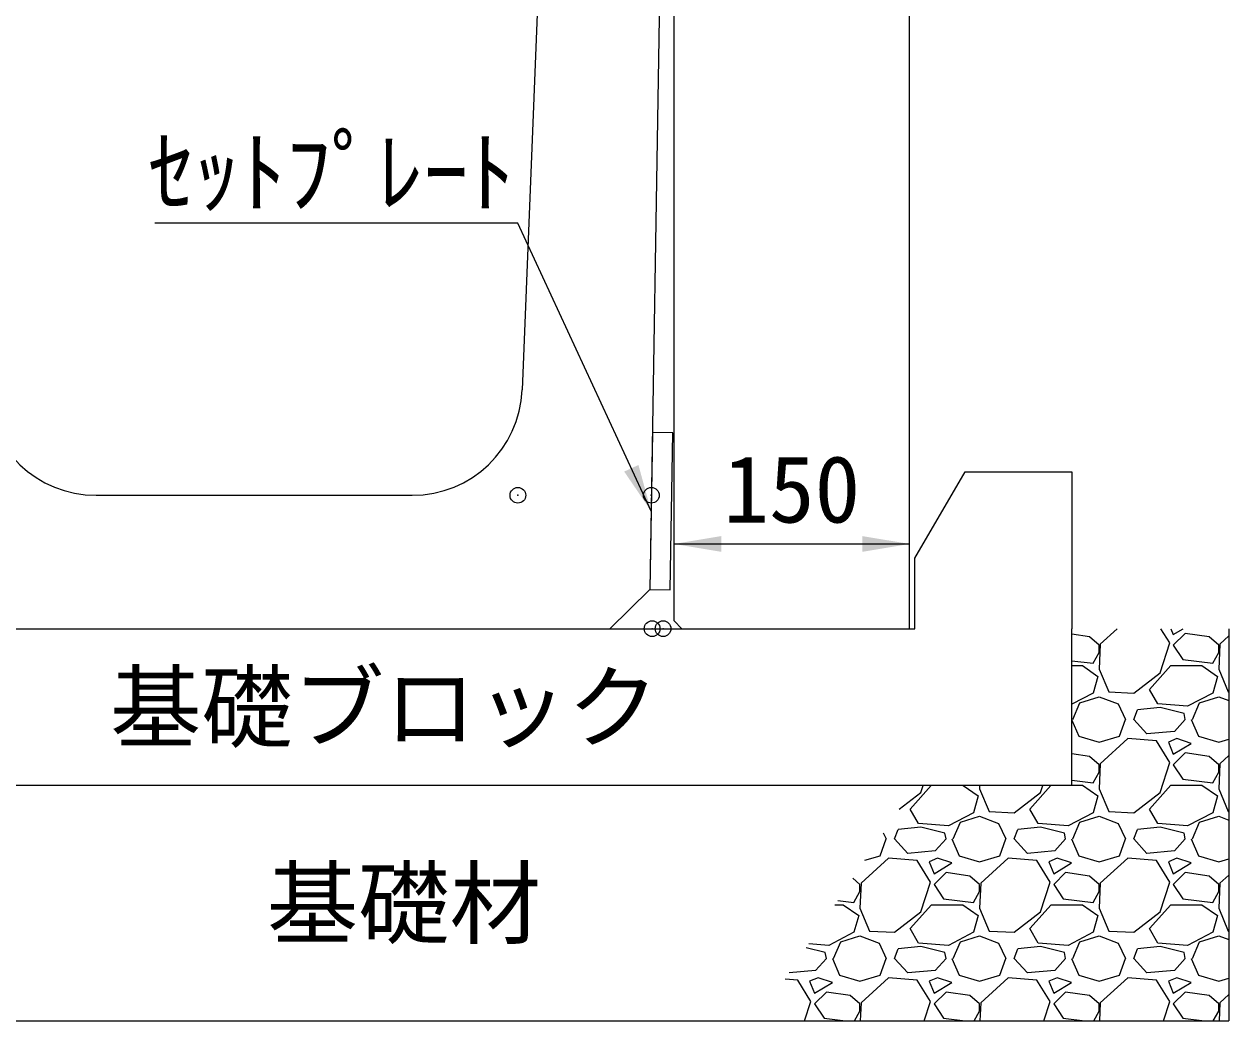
# Model space of a CAD drawing. Units: millimetres at full size; details may follow other scales. Extents: x 172874 to 217143, y 854931 to 903297.
# Drawn here: x 191667 to 192435, y 863481 to 864117 of the extents above; entities that cross this region are included whole.
import ezdxf
from ezdxf.enums import TextEntityAlignment as Align

# ---------------------------------------------------------------- set-up
doc = ezdxf.new("R2010")
doc.units = ezdxf.units.MM
doc.header["$LTSCALE"] = 20
doc.header["$PDMODE"] = 32
doc.header["$PDSIZE"] = 10
for name, color, linetype, lineweight in [('セットプレート', 3, 'Continuous', 13), ('パネックスKDS', 2, 'Continuous', 13), ('基礎ブロック', 2, 'Continuous', 13), ('基礎材', 7, 'Continuous', 15), ('寸法線', 7, 'Continuous', 13), ('引出線', 4, 'Continuous', 13), ('本体', 2, 'Continuous', 13), ('補助線', 8, 'Continuous', 13), ('ﾊｯﾁﾝｸﾞ', 7, 'Continuous', 5)]:
    doc.layers.add(name, color=color, linetype=linetype, lineweight=lineweight)
doc.layers.add('文字', color=7, linetype='Continuous')
doc.styles.add('ＭＳ ゴシック', font='')
doc.styles.get('ＭＳ ゴシック').set_extended_font_data('MS Gothic')

# ---------------------------------------------------------------- blocks, each defined once
blk = doc.blocks.new('filled_arrow')
at = {"color": 0, "linetype": 'Continuous', "lineweight": -2}
blk.add_solid([(7.5, 1.25), (0, 0), (7.5, -1.25)], dxfattribs=at)

msp = doc.modelspace()

# ---------------------------------------------------------------- linework, layer by layer
at = {"layer": 'セットプレート'}
msp.add_lwpolyline([(192065.75, 863756.42), (192078.74, 863756.21), (192080.35, 863856.2), (192067.36, 863856.4)], close=True, dxfattribs=at)
at = {"layer": 'パネックスKDS'}
for p, q in [((192231.21, 863731.42), (192231.21, 865716.42)), ((192081.21, 863736.42), (192081.21, 864386.42)), ((192081.21, 863736.42), (192086.21, 863731.42)), ((192086.21, 863731.42), (192231.21, 863731.42))]:
    msp.add_line(p, q, dxfattribs=at)
at = {"layer": '基礎ブロック'}
for p, q in [((192234.65, 863776.42), (192266.65, 863831.42)), ((192266.65, 863831.42), (192334.65, 863831.42)), ((192334.65, 863831.42), (192334.65, 863731.42)), ((192234.65, 863731.42), (192234.65, 863776.42)), ((191558.65, 863731.42), (192234.65, 863731.42)), ((192334.65, 863631.42), (192334.65, 863731.42)), ((192334.65, 863631.42), (191458.65, 863631.42))]:
    msp.add_line(p, q, dxfattribs=at)
at = {"layer": '基礎材', "lineweight": 13}
msp.add_line((192434.65, 863731.42), (192434.65, 863481.42), dxfattribs=at)
at = {"layer": '基礎材'}
msp.add_line((191358.65, 863481.42), (192434.65, 863481.42), dxfattribs=at)
at = {"layer": '寸法線'}
for p, q in [((192081.21, 863785.42), (192231.21, 863785.42)), ((192081.21, 863761.42), (192081.21, 863785.42)), ((192231.21, 863756.42), (192231.21, 863785.42))]:
    msp.add_line(p, q, dxfattribs=at)
at = {"layer": '引出線'}
msp.add_lwpolyline([(192066.55, 863806.41), (191981.71, 863989.87), (191750.35, 863989.87)], dxfattribs=at)
at = {"layer": '本体'}
for p, q in [((192013.71, 864616.42), (191984.4, 863883.62)), ((192076.21, 864406.42), (192065.75, 863756.42)), ((191712.97, 863816.42), (191914.46, 863816.42)), ((192040.34, 863731.42), (192065.75, 863756.42)), ((191587.08, 863731.42), (192040.34, 863731.42))]:
    msp.add_line(p, q, dxfattribs=at)
for centre, start, end in [((191712.97, 863886.42), 182.29061, 270), ((191914.46, 863886.42), 270, 357.70939)]:
    msp.add_arc(centre, 70, start, end, dxfattribs=at)
at = {"layer": '補助線'}
for p in [(191981.71, 863816.42), (192066.71, 863816.42), (192067.21, 863731.42), (192074.21, 863731.42), (192074.21, 863731.42)]:
    msp.add_point(p, dxfattribs=at)
at = {"layer": 'ﾊｯﾁﾝｸﾞ'}
for p, q in [((192363.51, 863731.42), (192352.73, 863721.58)), ((192396.93, 863722.34), (192391.38, 863731.42)), ((192397.72, 863731.42), (192399.22, 863727.67)), ((192399.22, 863727.67), (192405.46, 863731.42)), ((192406.84, 863728.44), (192399.22, 863720.82)), ((192422.08, 863726.15), (192406.84, 863728.44)), ((192345.88, 863726.15), (192334.65, 863727.83)), ((192351.97, 863720.82), (192345.88, 863726.15)), ((192352.73, 863721.58), (192351.97, 863705.58)), ((192351.97, 863716.24), (192351.97, 863720.82)), ((192390.83, 863703.29), (192396.93, 863722.34)), ((192399.22, 863720.82), (192405.31, 863711.67)), ((192428.17, 863720.82), (192422.08, 863726.15)), ((192428.93, 863721.58), (192428.17, 863705.58)), ((192428.17, 863716.24), (192428.17, 863720.82)), ((192434.65, 863726.8), (192428.93, 863721.58)), ((192348.16, 863709.39), (192351.97, 863716.24)), ((192424.36, 863709.39), (192428.17, 863716.24)), ((192334.66, 863711.01), (192348.16, 863709.39)), ((192334.66, 863707.86), (192341.3, 863707.86)), ((192341.3, 863707.86), (192351.21, 863701)), ((192351.97, 863705.58), (192358.07, 863691.1)), ((192383.98, 863692.62), (192397.69, 863707.86)), ((192397.69, 863707.86), (192417.5, 863707.86)), ((192405.31, 863711.67), (192424.36, 863709.39)), ((192417.5, 863707.86), (192427.41, 863701)), ((192428.17, 863705.58), (192434.27, 863691.1)), ((192351.21, 863701), (192348.16, 863690.34)), ((192374.07, 863690.34), (192390.83, 863703.29)), ((192427.41, 863701), (192424.36, 863690.34)), ((192348.16, 863690.34), (192334.67, 863683.27)), ((192358.07, 863691.1), (192374.07, 863690.34)), ((192389.31, 863683.48), (192383.98, 863692.62)), ((192424.36, 863690.34), (192408.36, 863681.95)), ((192434.27, 863691.1), (192434.65, 863691.08)), ((192335.21, 863673.57), (192339.78, 863684.24)), ((192339.78, 863684.24), (192351.97, 863688.05)), ((192351.97, 863688.05), (192364.16, 863683.48)), ((192364.16, 863683.48), (192368.74, 863673.57)), ((192408.36, 863681.95), (192389.31, 863683.48)), ((192411.41, 863673.57), (192415.98, 863684.24)), ((192415.98, 863684.24), (192428.17, 863688.05)), ((192428.17, 863688.05), (192434.65, 863685.62)), ((192374.07, 863673.57), (192376.36, 863679.67)), ((192390.83, 863681.19), (192376.36, 863679.67)), ((192406.07, 863677.38), (192390.83, 863681.19)), ((192406.84, 863673.57), (192406.07, 863677.38)), ((192334.67, 863673.04), (192339.02, 863662.9)), ((192364.93, 863662.9), (192368.74, 863673.57)), ((192382.45, 863664.43), (192374.07, 863673.57)), ((192406.84, 863673.57), (192399.98, 863665.95)), ((192410.65, 863673.57), (192415.22, 863662.9)), ((192339.02, 863662.9), (192351.97, 863659.09)), ((192351.97, 863659.09), (192364.93, 863662.9)), ((192370.26, 863661.38), (192352.73, 863645.38)), ((192388.55, 863659.86), (192370.26, 863661.38)), ((192399.98, 863665.95), (192382.45, 863664.43)), ((192396.93, 863646.14), (192388.55, 863659.86)), ((192401.5, 863661.38), (192396.17, 863659.09)), ((192396.17, 863659.09), (192399.22, 863651.47)), ((192410.65, 863658.33), (192401.5, 863661.38)), ((192415.22, 863662.9), (192428.17, 863659.09)), ((192428.17, 863659.09), (192434.65, 863661)), ((192345.88, 863649.95), (192334.68, 863651.63)), ((192399.22, 863651.47), (192410.65, 863658.33)), ((192406.84, 863652.24), (192399.22, 863644.62)), ((192422.08, 863649.95), (192406.84, 863652.24)), ((192351.97, 863644.62), (192345.88, 863649.95)), ((192352.73, 863645.38), (192351.97, 863629.38)), ((192351.97, 863640.04), (192351.97, 863644.62)), ((192390.83, 863627.09), (192396.93, 863646.14)), ((192399.22, 863644.62), (192405.31, 863635.47)), ((192428.17, 863644.62), (192422.08, 863649.95)), ((192428.93, 863645.38), (192428.17, 863629.38)), ((192428.17, 863640.04), (192428.17, 863644.62)), ((192434.65, 863650.6), (192428.93, 863645.38)), ((192348.16, 863633.19), (192351.97, 863640.04)), ((192424.36, 863633.19), (192428.17, 863640.04)), ((192231.58, 863616.42), (192245.07, 863631.42)), ((192238.43, 863627.09), (192239.82, 863631.42)), ((192265.45, 863631.42), (192275.01, 863624.8)), ((192275.87, 863631.42), (192275.77, 863629.38)), ((192275.77, 863629.38), (192281.87, 863614.9)), ((192307.78, 863616.42), (192321.27, 863631.42)), ((192314.63, 863627.09), (192316.02, 863631.42)), ((192334.69, 863634.8), (192348.16, 863633.19)), ((192334.69, 863631.66), (192341.3, 863631.66)), ((192341.3, 863631.66), (192351.21, 863624.8)), ((192351.97, 863629.38), (192358.07, 863614.9)), ((192383.98, 863616.42), (192397.69, 863631.66)), ((192397.69, 863631.66), (192417.5, 863631.66)), ((192405.31, 863635.47), (192424.36, 863633.19)), ((192417.5, 863631.66), (192427.41, 863624.8)), ((192428.17, 863629.38), (192434.27, 863614.9)), ((192224.53, 863616.35), (192238.43, 863627.09)), ((192275.01, 863624.8), (192271.96, 863614.14)), ((192297.87, 863614.14), (192314.63, 863627.09)), ((192351.21, 863624.8), (192348.16, 863614.14)), ((192374.07, 863614.14), (192390.83, 863627.09)), ((192427.41, 863624.8), (192424.36, 863614.14)), ((192236.91, 863607.28), (192231.58, 863616.42)), ((192271.96, 863614.14), (192255.96, 863605.75)), ((192281.87, 863614.9), (192297.87, 863614.14)), ((192313.11, 863607.28), (192307.78, 863616.42)), ((192348.16, 863614.14), (192332.16, 863605.75)), ((192358.07, 863614.9), (192374.07, 863614.14)), ((192389.31, 863607.28), (192383.98, 863616.42)), ((192424.36, 863614.14), (192408.36, 863605.75)), ((192434.27, 863614.9), (192434.65, 863614.88)), ((192255.96, 863605.75), (192236.91, 863607.28)), ((192259.01, 863597.37), (192263.58, 863608.04)), ((192263.58, 863608.04), (192275.77, 863611.85)), ((192275.77, 863611.85), (192287.96, 863607.28)), ((192287.96, 863607.28), (192292.54, 863597.37)), ((192332.16, 863605.75), (192313.11, 863607.28)), ((192335.21, 863597.37), (192339.78, 863608.04)), ((192339.78, 863608.04), (192351.97, 863611.85)), ((192351.97, 863611.85), (192364.16, 863607.28)), ((192364.16, 863607.28), (192368.74, 863597.37)), ((192408.36, 863605.75), (192389.31, 863607.28)), ((192411.41, 863597.37), (192415.98, 863608.04)), ((192415.98, 863608.04), (192428.17, 863611.85)), ((192428.17, 863611.85), (192434.65, 863609.42)), ((192214.49, 863601.38), (192216.34, 863597.37)), ((192221.67, 863597.37), (192223.96, 863603.47)), ((192238.43, 863604.99), (192223.96, 863603.47)), ((192253.67, 863601.18), (192238.43, 863604.99)), ((192254.44, 863597.37), (192253.67, 863601.18)), ((192297.87, 863597.37), (192300.16, 863603.47)), ((192314.63, 863604.99), (192300.16, 863603.47)), ((192329.87, 863601.18), (192314.63, 863604.99)), ((192330.64, 863597.37), (192329.87, 863601.18)), ((192374.07, 863597.37), (192376.36, 863603.47)), ((192390.83, 863604.99), (192376.36, 863603.47)), ((192406.07, 863601.18), (192390.83, 863604.99)), ((192406.84, 863597.37), (192406.07, 863601.18)), ((192212.53, 863586.7), (192216.34, 863597.37)), ((192230.05, 863588.23), (192221.67, 863597.37)), ((192254.44, 863597.37), (192247.58, 863589.75)), ((192258.25, 863597.37), (192262.82, 863586.7)), ((192288.73, 863586.7), (192292.54, 863597.37)), ((192306.25, 863588.23), (192297.87, 863597.37)), ((192330.64, 863597.37), (192323.78, 863589.75)), ((192334.45, 863597.37), (192339.02, 863586.7)), ((192364.93, 863586.7), (192368.74, 863597.37)), ((192382.45, 863588.23), (192374.07, 863597.37)), ((192406.84, 863597.37), (192399.98, 863589.75)), ((192410.65, 863597.37), (192415.22, 863586.7)), ((192217.86, 863585.18), (192200.33, 863569.18)), ((192202.69, 863583.81), (192212.53, 863586.7)), ((192236.15, 863583.66), (192217.86, 863585.18)), ((192247.58, 863589.75), (192230.05, 863588.23)), ((192244.53, 863569.94), (192236.15, 863583.66)), ((192249.1, 863585.18), (192243.77, 863582.89)), ((192243.77, 863582.89), (192246.82, 863575.27)), ((192258.25, 863582.13), (192249.1, 863585.18)), ((192262.82, 863586.7), (192275.77, 863582.89)), ((192275.77, 863582.89), (192288.73, 863586.7)), ((192294.06, 863585.18), (192276.53, 863569.18)), ((192312.35, 863583.66), (192294.06, 863585.18)), ((192323.78, 863589.75), (192306.25, 863588.23)), ((192320.73, 863569.94), (192312.35, 863583.66)), ((192325.3, 863585.18), (192319.97, 863582.89)), ((192319.97, 863582.89), (192323.02, 863575.27)), ((192334.45, 863582.13), (192325.3, 863585.18)), ((192339.02, 863586.7), (192351.97, 863582.89)), ((192351.97, 863582.89), (192364.93, 863586.7)), ((192370.26, 863585.18), (192352.73, 863569.18)), ((192388.55, 863583.66), (192370.26, 863585.18)), ((192399.98, 863589.75), (192382.45, 863588.23)), ((192396.93, 863569.94), (192388.55, 863583.66)), ((192401.5, 863585.18), (192396.17, 863582.89)), ((192396.17, 863582.89), (192399.22, 863575.27)), ((192410.65, 863582.13), (192401.5, 863585.18)), ((192415.22, 863586.7), (192428.17, 863582.89)), ((192428.17, 863582.89), (192434.65, 863584.8)), ((192246.82, 863575.27), (192258.25, 863582.13)), ((192254.44, 863576.04), (192246.82, 863568.42)), ((192269.68, 863573.75), (192254.44, 863576.04)), ((192323.02, 863575.27), (192334.45, 863582.13)), ((192330.64, 863576.04), (192323.02, 863568.42)), ((192345.88, 863573.75), (192330.64, 863576.04)), ((192399.22, 863575.27), (192410.65, 863582.13)), ((192406.84, 863576.04), (192399.22, 863568.42)), ((192422.08, 863573.75), (192406.84, 863576.04)), ((192199.57, 863568.42), (192195.03, 863572.39)), ((192200.33, 863569.18), (192199.57, 863553.18)), ((192199.57, 863563.84), (192199.57, 863568.42)), ((192238.43, 863550.89), (192244.53, 863569.94)), ((192246.82, 863568.42), (192252.91, 863559.27)), ((192275.77, 863568.42), (192269.68, 863573.75)), ((192276.53, 863569.18), (192275.77, 863553.18)), ((192275.77, 863563.84), (192275.77, 863568.42)), ((192314.63, 863550.89), (192320.73, 863569.94)), ((192323.02, 863568.42), (192329.11, 863559.27)), ((192351.97, 863568.42), (192345.88, 863573.75)), ((192352.73, 863569.18), (192351.97, 863553.18)), ((192351.97, 863563.84), (192351.97, 863568.42)), ((192390.83, 863550.89), (192396.93, 863569.94)), ((192399.22, 863568.42), (192405.31, 863559.27)), ((192428.17, 863568.42), (192422.08, 863573.75)), ((192428.93, 863569.18), (192428.17, 863553.18)), ((192428.17, 863563.84), (192428.17, 863568.42)), ((192434.65, 863574.4), (192428.93, 863569.18)), ((192195.76, 863556.99), (192199.57, 863563.84)), ((192271.96, 863556.99), (192275.77, 863563.84)), ((192348.16, 863556.99), (192351.97, 863563.84)), ((192424.36, 863556.99), (192428.17, 863563.84)), ((192183.67, 863555.46), (192188.9, 863555.46)), ((192185.51, 863558.22), (192195.76, 863556.99)), ((192188.9, 863555.46), (192198.81, 863548.6)), ((192199.57, 863553.18), (192205.67, 863538.7)), ((192231.58, 863540.22), (192245.29, 863555.46)), ((192245.29, 863555.46), (192265.1, 863555.46)), ((192252.91, 863559.27), (192271.96, 863556.99)), ((192265.1, 863555.46), (192275.01, 863548.6)), ((192275.77, 863553.18), (192281.87, 863538.7)), ((192307.78, 863540.22), (192321.49, 863555.46)), ((192321.49, 863555.46), (192341.3, 863555.46)), ((192329.11, 863559.27), (192348.16, 863556.99)), ((192341.3, 863555.46), (192351.21, 863548.6)), ((192351.97, 863553.18), (192358.07, 863538.7)), ((192383.98, 863540.22), (192397.69, 863555.46)), ((192397.69, 863555.46), (192417.5, 863555.46)), ((192405.31, 863559.27), (192424.36, 863556.99)), ((192417.5, 863555.46), (192427.41, 863548.6)), ((192428.17, 863553.18), (192434.27, 863538.7)), ((192198.81, 863548.6), (192195.76, 863537.94)), ((192221.67, 863537.94), (192238.43, 863550.89)), ((192275.01, 863548.6), (192271.96, 863537.94)), ((192297.87, 863537.94), (192314.63, 863550.89)), ((192351.21, 863548.6), (192348.16, 863537.94)), ((192374.07, 863537.94), (192390.83, 863550.89)), ((192427.41, 863548.6), (192424.36, 863537.94)), ((192195.76, 863537.94), (192179.76, 863529.55)), ((192205.67, 863538.7), (192221.67, 863537.94)), ((192236.91, 863531.08), (192231.58, 863540.22)), ((192271.96, 863537.94), (192255.96, 863529.55)), ((192281.87, 863538.7), (192297.87, 863537.94)), ((192313.11, 863531.08), (192307.78, 863540.22)), ((192348.16, 863537.94), (192332.16, 863529.55)), ((192358.07, 863538.7), (192374.07, 863537.94)), ((192389.31, 863531.08), (192383.98, 863540.22)), ((192424.36, 863537.94), (192408.36, 863529.55)), ((192434.27, 863538.7), (192434.65, 863538.68)), ((192179.76, 863529.55), (192166.96, 863530.58)), ((192182.81, 863521.17), (192187.38, 863531.84)), ((192187.38, 863531.84), (192199.57, 863535.65)), ((192199.57, 863535.65), (192211.76, 863531.08)), ((192211.76, 863531.08), (192216.34, 863521.17)), ((192238.43, 863528.79), (192223.96, 863527.27)), ((192255.96, 863529.55), (192236.91, 863531.08)), ((192253.67, 863524.98), (192238.43, 863528.79)), ((192259.01, 863521.17), (192263.58, 863531.84)), ((192263.58, 863531.84), (192275.77, 863535.65)), ((192275.77, 863535.65), (192287.96, 863531.08)), ((192287.96, 863531.08), (192292.54, 863521.17)), ((192314.63, 863528.79), (192300.16, 863527.27)), ((192332.16, 863529.55), (192313.11, 863531.08)), ((192329.87, 863524.98), (192314.63, 863528.79)), ((192335.21, 863521.17), (192339.78, 863531.84)), ((192339.78, 863531.84), (192351.97, 863535.65)), ((192351.97, 863535.65), (192364.16, 863531.08)), ((192364.16, 863531.08), (192368.74, 863521.17)), ((192390.83, 863528.79), (192376.36, 863527.27)), ((192408.36, 863529.55), (192389.31, 863531.08)), ((192406.07, 863524.98), (192390.83, 863528.79)), ((192411.41, 863521.17), (192415.98, 863531.84)), ((192415.98, 863531.84), (192428.17, 863535.65)), ((192428.17, 863535.65), (192434.65, 863533.22)), ((192177.47, 863524.98), (192165.26, 863528.04)), ((192178.24, 863521.17), (192171.38, 863513.55)), ((192178.24, 863521.17), (192177.47, 863524.98)), ((192182.05, 863521.17), (192186.62, 863510.5)), ((192212.53, 863510.5), (192216.34, 863521.17)), ((192221.67, 863521.17), (192223.96, 863527.27)), ((192230.05, 863512.03), (192221.67, 863521.17)), ((192254.44, 863521.17), (192247.58, 863513.55)), ((192254.44, 863521.17), (192253.67, 863524.98)), ((192258.25, 863521.17), (192262.82, 863510.5)), ((192288.73, 863510.5), (192292.54, 863521.17)), ((192297.87, 863521.17), (192300.16, 863527.27)), ((192306.25, 863512.03), (192297.87, 863521.17)), ((192330.64, 863521.17), (192323.78, 863513.55)), ((192330.64, 863521.17), (192329.87, 863524.98)), ((192334.45, 863521.17), (192339.02, 863510.5)), ((192364.93, 863510.5), (192368.74, 863521.17)), ((192374.07, 863521.17), (192376.36, 863527.27)), ((192382.45, 863512.03), (192374.07, 863521.17)), ((192406.84, 863521.17), (192399.98, 863513.55)), ((192406.84, 863521.17), (192406.07, 863524.98)), ((192410.65, 863521.17), (192415.22, 863510.5)), ((192171.38, 863513.55), (192154.56, 863512.09)), ((192247.58, 863513.55), (192230.05, 863512.03)), ((192323.78, 863513.55), (192306.25, 863512.03)), ((192399.98, 863513.55), (192382.45, 863512.03)), ((192159.95, 863507.46), (192151.9, 863508.13)), ((192168.33, 863493.74), (192159.95, 863507.46)), ((192172.9, 863508.98), (192167.57, 863506.69)), ((192167.57, 863506.69), (192170.62, 863499.07)), ((192170.62, 863499.07), (192182.05, 863505.93)), ((192182.05, 863505.93), (192172.9, 863508.98)), ((192186.62, 863510.5), (192199.57, 863506.69)), ((192199.57, 863506.69), (192212.53, 863510.5)), ((192217.86, 863508.98), (192200.33, 863492.98)), ((192236.15, 863507.46), (192217.86, 863508.98)), ((192244.53, 863493.74), (192236.15, 863507.46)), ((192249.1, 863508.98), (192243.77, 863506.69)), ((192243.77, 863506.69), (192246.82, 863499.07)), ((192246.82, 863499.07), (192258.25, 863505.93)), ((192258.25, 863505.93), (192249.1, 863508.98)), ((192262.82, 863510.5), (192275.77, 863506.69)), ((192275.77, 863506.69), (192288.73, 863510.5)), ((192294.06, 863508.98), (192276.53, 863492.98)), ((192312.35, 863507.46), (192294.06, 863508.98)), ((192320.73, 863493.74), (192312.35, 863507.46)), ((192325.3, 863508.98), (192319.97, 863506.69)), ((192319.97, 863506.69), (192323.02, 863499.07)), ((192323.02, 863499.07), (192334.45, 863505.93)), ((192334.45, 863505.93), (192325.3, 863508.98)), ((192339.02, 863510.5), (192351.97, 863506.69)), ((192351.97, 863506.69), (192364.93, 863510.5)), ((192370.26, 863508.98), (192352.73, 863492.98)), ((192388.55, 863507.46), (192370.26, 863508.98)), ((192396.93, 863493.74), (192388.55, 863507.46)), ((192401.5, 863508.98), (192396.17, 863506.69)), ((192396.17, 863506.69), (192399.22, 863499.07)), ((192399.22, 863499.07), (192410.65, 863505.93)), ((192410.65, 863505.93), (192401.5, 863508.98)), ((192415.22, 863510.5), (192428.17, 863506.69)), ((192428.17, 863506.69), (192434.65, 863508.6)), ((192178.24, 863499.84), (192170.62, 863492.22)), ((192193.48, 863497.55), (192178.24, 863499.84)), ((192254.44, 863499.84), (192246.82, 863492.22)), ((192269.68, 863497.55), (192254.44, 863499.84)), ((192330.64, 863499.84), (192323.02, 863492.22)), ((192345.88, 863497.55), (192330.64, 863499.84)), ((192406.84, 863499.84), (192399.22, 863492.22)), ((192422.08, 863497.55), (192406.84, 863499.84)), ((192434.65, 863498.2), (192428.93, 863492.98)), ((192164.39, 863481.42), (192168.33, 863493.74)), ((192170.62, 863492.22), (192176.71, 863483.07)), ((192199.57, 863492.22), (192193.48, 863497.55)), ((192199.57, 863487.64), (192199.57, 863492.22)), ((192200.33, 863492.98), (192199.78, 863481.42)), ((192240.59, 863481.42), (192244.53, 863493.74)), ((192246.82, 863492.22), (192252.91, 863483.07)), ((192275.77, 863492.22), (192269.68, 863497.55)), ((192275.77, 863487.64), (192275.77, 863492.22)), ((192276.53, 863492.98), (192275.98, 863481.42)), ((192316.79, 863481.42), (192320.73, 863493.74)), ((192323.02, 863492.22), (192329.11, 863483.07)), ((192351.97, 863492.22), (192345.88, 863497.55)), ((192351.97, 863487.64), (192351.97, 863492.22)), ((192352.73, 863492.98), (192352.18, 863481.42)), ((192392.99, 863481.42), (192396.93, 863493.74)), ((192399.22, 863492.22), (192405.31, 863483.07)), ((192428.17, 863492.22), (192422.08, 863497.55)), ((192428.17, 863487.64), (192428.17, 863492.22)), ((192428.93, 863492.98), (192428.38, 863481.42)), ((192176.71, 863483.07), (192190.48, 863481.42)), ((192196.11, 863481.42), (192199.57, 863487.64)), ((192252.91, 863483.07), (192266.68, 863481.42)), ((192272.31, 863481.42), (192275.77, 863487.64)), ((192329.11, 863483.07), (192342.88, 863481.42)), ((192348.51, 863481.42), (192351.97, 863487.64)), ((192405.31, 863483.07), (192419.08, 863481.42)), ((192424.71, 863481.42), (192428.17, 863487.64))]:
    msp.add_line(p, q, dxfattribs=at)

# ---------------------------------------------------------------- block references
at = {"layer": '寸法線', "xscale": 4, "yscale": 4}
msp.add_blockref('filled_arrow', (192081.21, 863785.42), dxfattribs=at)
at = {"layer": '寸法線', "xscale": 4, "yscale": 4, "rotation": 180}
msp.add_blockref('filled_arrow', (192231.21, 863785.42), dxfattribs=at)
at = {"layer": '引出線', "xscale": 4, "yscale": 4, "rotation": 114.8}
msp.add_blockref('filled_arrow', (192066.55, 863806.41), dxfattribs=at)

# ---------------------------------------------------------------- texts
at = {"layer": '寸法線', "style": 'ＭＳ ゴシック'}
msp.add_text('150', height=42.72, dxfattribs=at).set_placement((192156.21, 863820.42), align=Align.MIDDLE_CENTER)
at = {"layer": '引出線', "style": 'ＭＳ ゴシック'}
msp.add_text('ｾｯﾄﾌﾟﾚｰﾄ', height=42.72, dxfattribs=at).set_placement((191979.46, 864043.87), align=Align.TOP_RIGHT)
at = {"layer": '文字', "style": 'ＭＳ ゴシック'}
for s, p in [('基礎ブロック', (191896.65, 863681.42)), ('基礎材', (191909.15, 863556.42))]:
    msp.add_text(s, height=42.72, dxfattribs=at).set_placement(p, align=Align.MIDDLE_CENTER)

doc.saveas('drawing.dxf')
